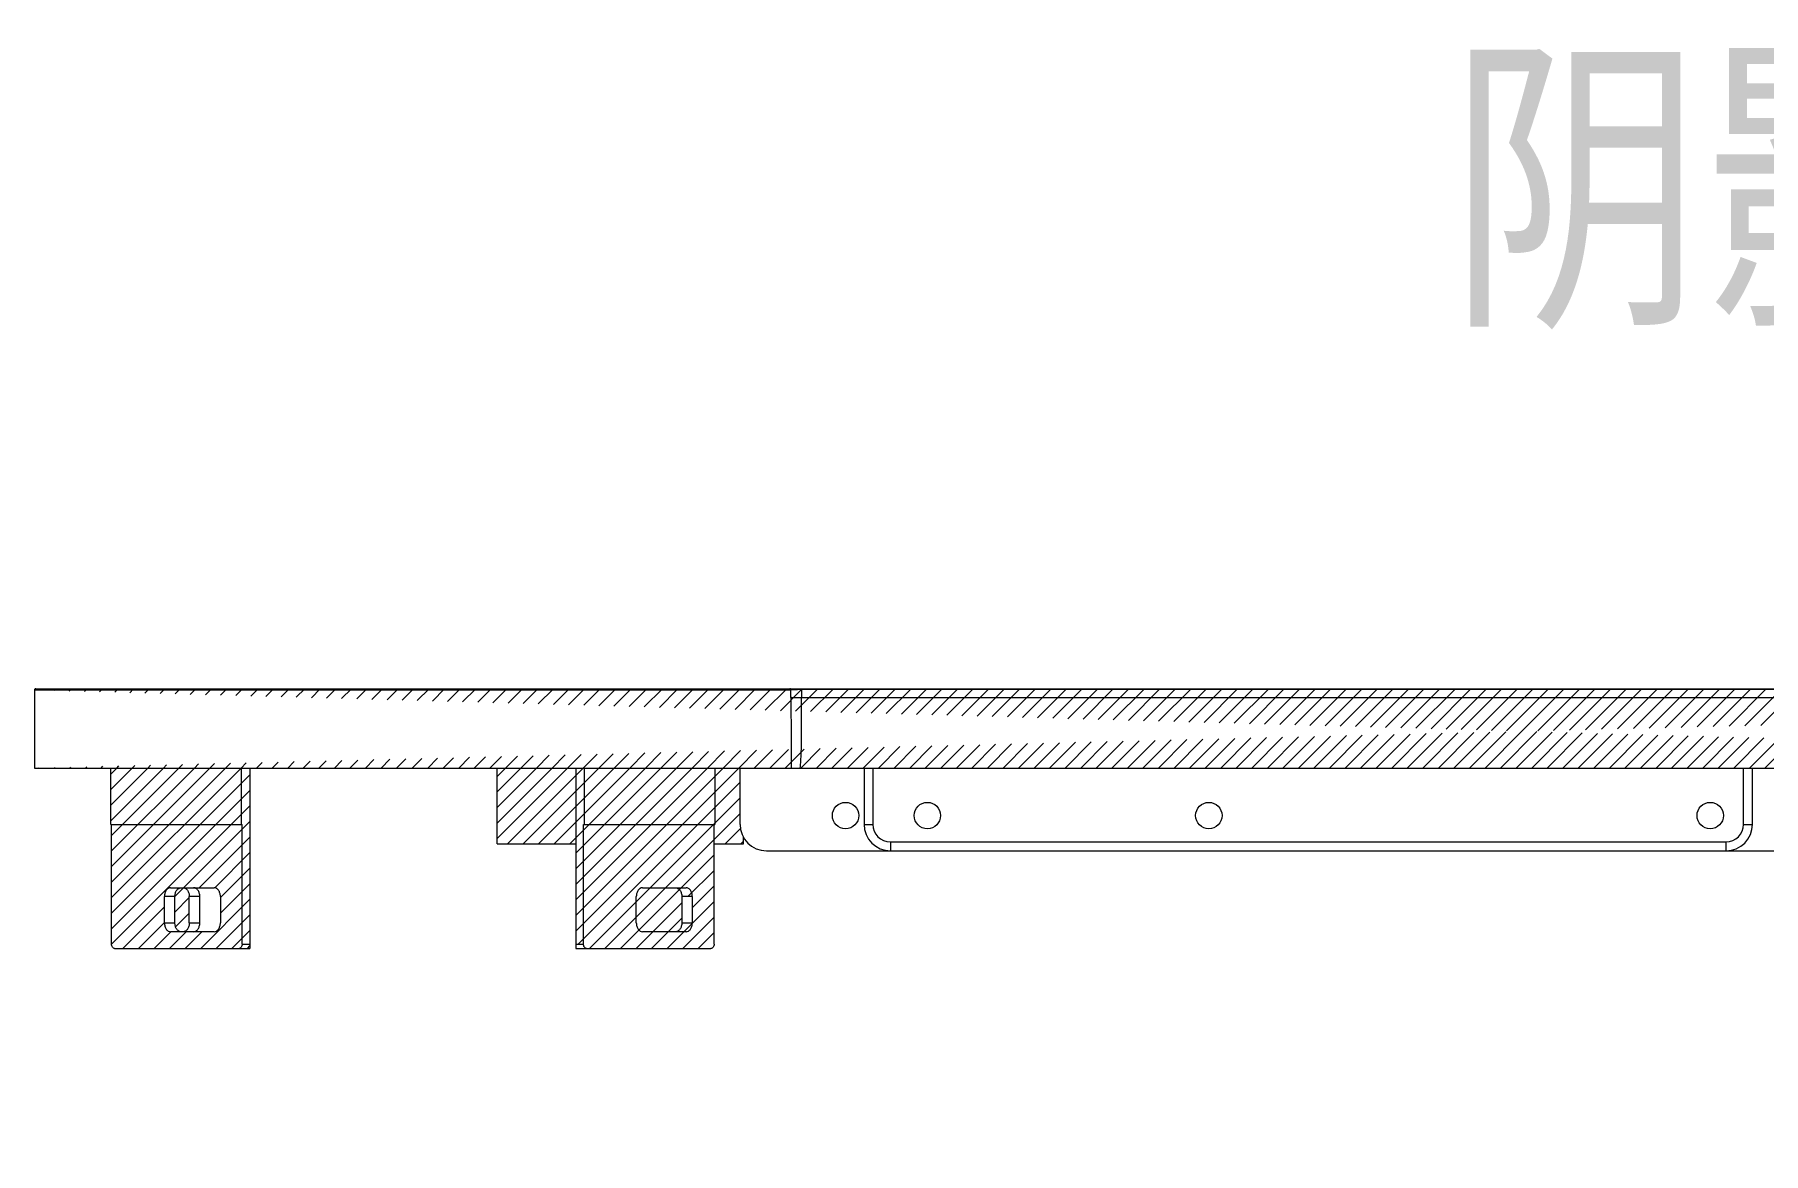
# Model space of a CAD drawing. Header units: inches. Extents: x 26991 to 28396, y -1342 to -349.
# Drawn here: x 27926.3 to 28024.6, y -982.8 to -919.2 of the extents above; entities that cross this region are included whole.
import ezdxf

# ---------------------------------------------------------------- set-up
doc = ezdxf.new("R2010")
doc.units = ezdxf.units.IN
doc.header["$MEASUREMENT"] = 0
doc.layers.get('0').update_dxf_attribs({"lineweight": 13})
doc.layers.add('DIM', color=1, linetype='Continuous', lineweight=5)
doc.layers.add('注释', color=5, linetype='Continuous')
doc.styles.add('字母和汉字', font='arial.ttf', dxfattribs={"width": 0.8})
doc.styles.add('汉字专用', font='', dxfattribs={"width": 0.8})
doc.styles.get('汉字专用').set_extended_font_data('SimSun')
doc.dimstyles.new('1', dxfattribs={"dimtxt": 5, "dimasz": 1.7, "dimexe": 0.2, "dimexo": 0.625, "dimgap": 0.2, "dimtad": 1, "dimdec": 1, "dimzin": 1, "dimdsep": 46, "dimtxsty": '汉字专用', "dimcen": 2.5, "dimclrd": 256, "dimclre": 256, "dimclrt": 256, "dimadec": 0, "dimazin": 0, "dimtfac": 1, "dimtdec": 1, "dimtmove": 0, "dimatfit": 3, "dimfxl": 0, "dimarcsym": 0})
pattern_1 = [(45, (13162.6116, -933.08495), (-0.441941738, 0.441941738), [])]

msp = doc.modelspace()

# ---------------------------------------------------------------- hatches: boundary and pattern name
at = {"layer": 'DIM'}
h = msp.add_hatch(dxfattribs=at)
h.set_pattern_fill('ANSI31', color=256, scale=5, style=0)
h.set_pattern_definition(pattern_1)
edge = h.paths.add_edge_path()
edge.add_line((27926.407, -956.401), (28087.584, -956.401))
edge.add_arc((28087.584, -956.565), 0.164, 54.47486, 89.96518)
edge.add_line((28087.679, -956.431), (28088.337, -956.901))
edge.add_spline(control_points=[(28086.337, -960.901), (28087.67, -959.651), (28088.337, -958.317), (28088.337, -956.901)], knot_values=[0, 0, 0, 0, 1, 1, 1, 1], degree=3, periodic=0)
edge.add_spline(control_points=[(28086.337, -960.901), (28087.67, -959.651), (28088.336, -958.317), (28088.337, -956.901)], knot_values=[0, 0, 0, 0, 1, 1, 1, 1], degree=3, periodic=0)
edge.add_line((27926.337, -960.901), (28086.337, -960.901))
edge.add_line((27926.337, -956.471), (27926.337, -960.901))
edge.add_spline(control_points=[(27926.407, -956.401), (27926.389, -956.401), (27926.346, -956.41), (27926.337, -956.453), (27926.337, -956.471)], knot_values=[0, 0, 0, 0, 0.499745, 1, 1, 1, 1], degree=3, periodic=0)
h = msp.add_hatch(dxfattribs=at)
h.set_pattern_fill('ANSI31', color=256, scale=5, style=0)
h.set_pattern_definition(pattern_1)
h.paths.add_polyline_path([(27938.086, -960.901), (27930.662, -960.901), (27930.662, -964.101), (27938.086, -964.101)])
edge = h.paths.add_edge_path()
edge.add_line((27938.136, -964.101), (27930.712, -964.101))
edge.add_line((27930.712, -964.101), (27930.712, -970.901))
edge.add_spline(control_points=[(27930.712, -970.901), (27930.712, -970.933), (27930.72, -970.995), (27930.757, -971.077), (27930.815, -971.135), (27930.865, -971.151), (27930.888, -971.151)], knot_values=[0, 0, 0, 0, 0.287675, 0.555408, 0.790699, 1, 1, 1, 1], degree=3, periodic=0)
edge.add_line((27930.888, -971.151), (27937.959, -971.151))
edge.add_spline(control_points=[(27937.959, -971.151), (27937.983, -971.151), (27938.033, -971.135), (27938.091, -971.077), (27938.128, -970.995), (27938.136, -970.933), (27938.136, -970.901)], knot_values=[0, 0, 0, 0, 0.209302, 0.444596, 0.712326, 1, 1, 1, 1], degree=3, periodic=0)
edge.add_line((27938.136, -970.901), (27938.136, -964.101))
h.paths.add_polyline_path([(27933.717, -968.201), (27934.313, -968.201), (27934.313, -969.701), (27933.717, -969.701)], flags=16)
h.paths.add_polyline_path([(27935.131, -968.201), (27935.728, -968.201), (27935.728, -969.701), (27935.131, -969.701)], flags=16)
h.paths.add_polyline_path([(27938.576, -960.901), (27938.086, -960.901), (27938.086, -964.101), (27938.136, -964.101), (27938.136, -970.901), (27938.576, -970.901)])
edge = h.paths.add_edge_path()
edge.add_line((27938.576, -970.901), (27938.136, -970.901))
edge.add_spline(control_points=[(27938.136, -970.901), (27938.136, -970.933), (27938.128, -970.995), (27938.091, -971.077), (27938.033, -971.135), (27937.983, -971.151), (27937.959, -971.151)], knot_values=[0, 0, 0, 0, 0.287674, 0.555404, 0.790698, 1, 1, 1, 1], degree=3, periodic=0)
edge.add_line((27937.959, -971.151), (27938.556, -971.151))
edge.add_line((27938.556, -971.151), (27938.576, -971.148))
edge.add_line((27938.576, -971.148), (27938.576, -970.901))
edge = h.paths.add_edge_path(flags=16)
edge.add_spline(control_points=[(27936.899, -968.201), (27936.899, -968.136), (27936.882, -968.011), (27936.808, -967.848), (27936.693, -967.731), (27936.592, -967.701), (27936.545, -967.701)], knot_values=[0, 0, 0, 0, 0.287995, 0.555342, 0.790512, 1, 1, 1, 1], degree=3, periodic=0)
edge.add_line((27936.545, -967.701), (27935.374, -967.701))
edge.add_spline(control_points=[(27935.374, -967.701), (27935.421, -967.701), (27935.521, -967.731), (27935.637, -967.848), (27935.711, -968.011), (27935.728, -968.136), (27935.728, -968.201)], knot_values=[0, 0, 0, 0, 0.209488, 0.444658, 0.712005, 1, 1, 1, 1], degree=3, periodic=0)
edge.add_line((27935.728, -968.201), (27935.728, -969.701))
edge.add_spline(control_points=[(27935.728, -969.701), (27935.728, -969.765), (27935.711, -969.89), (27935.637, -970.054), (27935.521, -970.17), (27935.421, -970.201), (27935.374, -970.201)], knot_values=[0, 0, 0, 0, 0.287995, 0.555342, 0.790512, 1, 1, 1, 1], degree=3, periodic=0)
edge.add_line((27935.374, -970.201), (27936.545, -970.201))
edge.add_spline(control_points=[(27936.545, -970.201), (27936.592, -970.201), (27936.693, -970.17), (27936.808, -970.054), (27936.882, -969.89), (27936.899, -969.765), (27936.899, -969.701)], knot_values=[0, 0, 0, 0, 0.209488, 0.444658, 0.712005, 1, 1, 1, 1], degree=3, periodic=0)
edge.add_line((27936.899, -969.701), (27936.899, -968.201))
edge = h.paths.add_edge_path(flags=16)
edge.add_spline(control_points=[(27934.667, -970.201), (27934.62, -970.201), (27934.519, -970.17), (27934.404, -970.054), (27934.33, -969.89), (27934.313, -969.765), (27934.313, -969.701)], knot_values=[0, 0, 0, 0, 0.209488, 0.444658, 0.712005, 1, 1, 1, 1], degree=3, periodic=0)
edge.add_line((27934.313, -969.701), (27933.717, -969.701))
edge.add_spline(control_points=[(27933.717, -969.701), (27933.717, -969.765), (27933.734, -969.89), (27933.808, -970.054), (27933.923, -970.17), (27934.023, -970.201), (27934.07, -970.201)], knot_values=[0, 0, 0, 0, 0.287995, 0.555342, 0.790512, 1, 1, 1, 1], degree=3, periodic=0)
edge.add_line((27934.07, -970.201), (27934.667, -970.201))
edge = h.paths.add_edge_path(flags=16)
edge.add_spline(control_points=[(27934.313, -968.201), (27934.313, -968.136), (27934.33, -968.011), (27934.404, -967.848), (27934.519, -967.731), (27934.62, -967.701), (27934.667, -967.701)], knot_values=[0, 0, 0, 0, 0.287995, 0.555342, 0.790512, 1, 1, 1, 1], degree=3, periodic=0)
edge.add_line((27934.667, -967.701), (27934.07, -967.701))
edge.add_spline(control_points=[(27934.07, -967.701), (27934.023, -967.701), (27933.923, -967.731), (27933.808, -967.848), (27933.734, -968.011), (27933.717, -968.136), (27933.717, -968.201)], knot_values=[0, 0, 0, 0, 0.209488, 0.444658, 0.712005, 1, 1, 1, 1], degree=3, periodic=0)
edge.add_line((27933.717, -968.201), (27934.313, -968.201))
edge = h.paths.add_edge_path(flags=16)
edge.add_spline(control_points=[(27935.728, -968.201), (27935.728, -968.136), (27935.711, -968.011), (27935.637, -967.848), (27935.521, -967.731), (27935.421, -967.701), (27935.374, -967.701)], knot_values=[0, 0, 0, 0, 0.287995, 0.555342, 0.790512, 1, 1, 1, 1], degree=3, periodic=0)
edge.add_line((27935.374, -967.701), (27934.777, -967.701))
edge.add_spline(control_points=[(27934.777, -967.701), (27934.824, -967.701), (27934.925, -967.731), (27935.04, -967.848), (27935.114, -968.011), (27935.131, -968.136), (27935.131, -968.201)], knot_values=[0, 0, 0, 0, 0.209488, 0.444658, 0.712005, 1, 1, 1, 1], degree=3, periodic=0)
edge.add_line((27935.131, -968.201), (27935.728, -968.201))
edge = h.paths.add_edge_path(flags=16)
edge.add_spline(control_points=[(27935.374, -970.201), (27935.421, -970.201), (27935.521, -970.17), (27935.637, -970.054), (27935.711, -969.89), (27935.728, -969.765), (27935.728, -969.701)], knot_values=[0, 0, 0, 0, 0.209488, 0.444658, 0.712005, 1, 1, 1, 1], degree=3, periodic=0)
edge.add_line((27935.728, -969.701), (27935.131, -969.701))
edge.add_spline(control_points=[(27935.131, -969.701), (27935.131, -969.765), (27935.114, -969.89), (27935.04, -970.054), (27934.925, -970.17), (27934.824, -970.201), (27934.777, -970.201)], knot_values=[0, 0, 0, 0, 0.287995, 0.555342, 0.790512, 1, 1, 1, 1], degree=3, periodic=0)
edge.add_line((27934.777, -970.201), (27935.374, -970.201))
h = msp.add_hatch(dxfattribs=at)
h.set_pattern_fill('ANSI31', color=256, scale=5, style=0)
h.set_pattern_definition(pattern_1)
h.paths.add_polyline_path([(27957.098, -960.901), (27952.627, -960.901), (27952.627, -965.201), (27957.098, -965.201)])
h.paths.add_polyline_path([(27957.588, -960.901), (27957.098, -960.901), (27957.098, -970.901), (27957.537, -970.901), (27957.537, -964.101), (27957.588, -964.101)])
h.paths.add_polyline_path([(27965.012, -960.901), (27957.588, -960.901), (27957.588, -964.101), (27965.012, -964.101)])
edge = h.paths.add_edge_path()
edge.add_line((27964.962, -964.101), (27957.537, -964.101))
edge.add_line((27957.537, -964.101), (27957.537, -970.901))
edge.add_spline(control_points=[(27957.537, -970.901), (27957.537, -970.933), (27957.546, -970.995), (27957.583, -971.077), (27957.64, -971.135), (27957.691, -971.151), (27957.714, -971.151)], knot_values=[0, 0, 0, 0, 0.287675, 0.555408, 0.790699, 1, 1, 1, 1], degree=3, periodic=0)
edge.add_line((27957.714, -971.151), (27964.785, -971.151))
edge.add_spline(control_points=[(27964.785, -971.151), (27964.809, -971.151), (27964.859, -971.135), (27964.917, -971.077), (27964.953, -970.995), (27964.962, -970.933), (27964.962, -970.901)], knot_values=[0, 0, 0, 0, 0.209302, 0.444596, 0.712326, 1, 1, 1, 1], degree=3, periodic=0)
edge.add_line((27964.962, -970.901), (27964.962, -964.101))
h.paths.add_polyline_path([(27963.725, -968.201), (27963.725, -969.701), (27963.128, -969.701), (27963.128, -968.201)], flags=16)
h.paths.add_polyline_path([(27966.437, -960.901), (27965.012, -960.901), (27965.012, -964.101), (27964.962, -964.101), (27964.962, -965.201), (27966.627, -965.201), (27966.627, -964.831, -0.127889), (27966.437, -964.101)])

# ---------------------------------------------------------------- linework, layer by layer
at = {"color": 7, "linetype": 'Continuous'}
for p, q in [((27926.337, -956.471), (27926.337, -960.901)), ((27969.335, -956.471), (27926.337, -956.471)), ((27926.407, -956.401), (28087.584, -956.401)), ((27969.335, -956.471), (27969.343, -956.467)), ((27969.335, -956.902), (27969.335, -956.471)), ((27969.335, -956.902), (27969.335, -957.652)), ((27969.343, -956.467), (27969.349, -956.462)), ((27969.414, -956.443), (27969.476, -956.44)), ((27969.476, -956.44), (27969.663, -956.432)), ((27969.932, -956.431), (27969.931, -956.401)), ((27969.933, -956.431), (27969.933, -956.901)), ((28082.337, -956.431), (27969.933, -956.431)), ((27969.933, -956.901), (28082.337, -956.901)), ((27969.335, -957.652), (27969.337, -958.564)), ((27969.337, -958.564), (27969.337, -960.901)), ((27926.337, -960.901), (28086.337, -960.901)), ((27930.662, -964.101), (27930.662, -960.901)), ((27938.086, -960.901), (27938.086, -964.101)), ((27938.576, -960.901), (27938.576, -971.149)), ((27952.627, -965.201), (27952.627, -960.901)), ((27957.098, -960.901), (27957.098, -971.149)), ((27957.588, -964.101), (27957.588, -960.901)), ((27965.012, -960.901), (27965.012, -964.101)), ((27966.437, -964.101), (27966.437, -960.901)), ((27973.487, -960.901), (27973.487, -964.101)), ((27973.987, -960.901), (27973.987, -964.101)), ((28023.487, -964.101), (28023.487, -960.901)), ((28023.987, -964.101), (28023.987, -960.901)), ((27930.662, -964.101), (27938.136, -964.101)), ((27930.712, -970.901), (27930.712, -964.101)), ((27938.136, -970.901), (27938.136, -964.101)), ((27957.537, -970.901), (27957.537, -964.101)), ((27957.537, -964.101), (27965.012, -964.101)), ((27964.962, -970.901), (27964.962, -964.101)), ((27966.627, -965.201), (27966.627, -964.793)), ((27973.487, -964.101), (27973.987, -964.101)), ((28023.487, -964.101), (28023.987, -964.101)), ((27952.627, -965.201), (27957.098, -965.201)), ((27964.962, -965.201), (27966.627, -965.201)), ((27967.937, -965.601), (28025.237, -965.601)), ((27974.987, -965.101), (27974.987, -965.601)), ((27974.987, -965.101), (28022.487, -965.101)), ((28022.487, -965.601), (28022.487, -965.101)), ((27934.07, -967.701), (27936.545, -967.701)), ((27960.896, -967.701), (27963.371, -967.701)), ((27933.717, -969.701), (27933.717, -968.201)), ((27934.313, -968.201), (27933.717, -968.201)), ((27934.313, -969.701), (27934.313, -968.201)), ((27935.131, -969.701), (27935.131, -968.201)), ((27935.728, -968.201), (27935.131, -968.201)), ((27935.728, -969.701), (27935.728, -968.201)), ((27936.899, -968.201), (27936.899, -969.701)), ((27960.543, -969.701), (27960.543, -968.201)), ((27963.128, -968.201), (27963.128, -969.701)), ((27963.725, -968.201), (27963.128, -968.201)), ((27963.725, -968.201), (27963.725, -969.701)), ((27933.717, -969.701), (27934.313, -969.701)), ((27935.131, -969.701), (27935.728, -969.701)), ((27963.128, -969.701), (27963.725, -969.701)), ((27936.545, -970.201), (27934.07, -970.201)), ((27938.136, -970.901), (27938.576, -970.901)), ((27957.098, -970.901), (27957.537, -970.901)), ((27963.371, -970.201), (27960.896, -970.201)), ((27930.888, -971.151), (27938.556, -971.151)), ((27938.556, -971.151), (27938.575, -971.148)), ((27957.098, -971.149), (27957.117, -971.15)), ((27957.118, -971.151), (27964.785, -971.151))]:
    msp.add_line(p, q, dxfattribs=at)
for centre in [(27972.437, -963.601), (27977.087, -963.601), (27993.087, -963.601), (28021.587, -963.601)]:
    msp.add_circle(centre, 0.75, dxfattribs=at)
for centre, radius, start, end in [((27967.937, -964.101), 1.5, 180, 270), ((27974.987, -964.101), 1.5, 180, 270), ((27974.987, -964.101), 1, 180, 270), ((28022.487, -964.101), 1.5, 270, 360), ((28022.487, -964.101), 1, 270, 360)]:
    msp.add_arc(centre, radius, start, end, dxfattribs=at)
for points, knots in [([(27926.407, -956.401), (27926.389, -956.401), (27926.346, -956.41), (27926.337, -956.453), (27926.337, -956.471)], [0, 0, 0, 0, 0.499745, 1, 1, 1, 1]), ([(27969.335, -956.471), (27969.335, -956.453), (27969.324, -956.41), (27969.283, -956.401), (27969.265, -956.401)], [0, 0, 0, 0, 0.510653, 1, 1, 1, 1]), ([(27969.349, -956.462), (27969.345, -956.445), (27969.327, -956.409), (27969.288, -956.401), (27969.271, -956.401)], [0, 0, 0, 0, 0.500096, 1, 1, 1, 1]), ([(27969.335, -956.902), (27969.335, -956.895), (27969.333, -956.883), (27969.345, -956.878), (27969.352, -956.885), (27969.361, -956.891), (27969.378, -956.9), (27969.405, -956.901), (27969.44, -956.901), (27969.479, -956.901), (27969.522, -956.901), (27969.581, -956.901), (27969.656, -956.901), (27969.779, -956.901), (27969.872, -956.901), (27969.934, -956.901)], [0, 0, 0, 0, 0.034243, 0.042952, 0.056802, 0.076131, 0.09745, 0.146039, 0.203962, 0.268245, 0.336513, 0.407267, 0.552858, 0.701095, 1, 1, 1, 1]), ([(27969.349, -956.462), (27969.35, -956.459), (27969.351, -956.45), (27969.379, -956.445), (27969.399, -956.444), (27969.414, -956.443)], [0, 0, 0, 0, 0.116914, 0.355841, 1, 1, 1, 1]), ([(27969.663, -956.432), (27969.685, -956.431), (27969.775, -956.43), (27969.865, -956.43), (27969.932, -956.431)], [0, 0, 0, 0, 0.244004, 1, 1, 1, 1]), ([(27969.864, -960.901), (27969.885, -960.622), (27969.922, -960.024), (27969.94, -959.07), (27969.935, -958.016), (27969.936, -957.281), (27969.934, -956.901)], [0, 0, 0, 0, 0.209846, 0.448552, 0.715271, 1, 1, 1, 1]), ([(27934.07, -967.701), (27934.023, -967.701), (27933.923, -967.731), (27933.808, -967.848), (27933.734, -968.011), (27933.717, -968.136), (27933.717, -968.201)], [0, 0, 0, 0, 0.209488, 0.444658, 0.712005, 1, 1, 1, 1]), ([(27934.313, -968.201), (27934.313, -968.136), (27934.33, -968.011), (27934.404, -967.848), (27934.519, -967.731), (27934.62, -967.701), (27934.667, -967.701)], [0, 0, 0, 0, 0.287995, 0.555342, 0.790512, 1, 1, 1, 1]), ([(27934.777, -967.701), (27934.824, -967.701), (27934.925, -967.731), (27935.04, -967.848), (27935.114, -968.011), (27935.131, -968.136), (27935.131, -968.201)], [0, 0, 0, 0, 0.209488, 0.444658, 0.712005, 1, 1, 1, 1]), ([(27935.728, -968.201), (27935.728, -968.136), (27935.711, -968.011), (27935.637, -967.848), (27935.521, -967.731), (27935.421, -967.701), (27935.374, -967.701)], [0, 0, 0, 0, 0.287995, 0.555342, 0.790512, 1, 1, 1, 1]), ([(27936.899, -968.201), (27936.899, -968.136), (27936.882, -968.011), (27936.808, -967.848), (27936.693, -967.731), (27936.592, -967.701), (27936.545, -967.701)], [0, 0, 0, 0, 0.287995, 0.555342, 0.790512, 1, 1, 1, 1]), ([(27960.896, -967.701), (27960.849, -967.701), (27960.749, -967.731), (27960.633, -967.848), (27960.559, -968.011), (27960.543, -968.136), (27960.543, -968.201)], [0, 0, 0, 0, 0.209488, 0.444658, 0.712005, 1, 1, 1, 1]), ([(27962.774, -967.701), (27962.821, -967.701), (27962.922, -967.731), (27963.037, -967.848), (27963.111, -968.011), (27963.128, -968.136), (27963.128, -968.201)], [0, 0, 0, 0, 0.209488, 0.444658, 0.712005, 1, 1, 1, 1]), ([(27963.725, -968.201), (27963.725, -968.136), (27963.708, -968.011), (27963.634, -967.848), (27963.518, -967.731), (27963.418, -967.701), (27963.371, -967.701)], [0, 0, 0, 0, 0.287995, 0.555342, 0.790512, 1, 1, 1, 1]), ([(27933.717, -969.701), (27933.717, -969.765), (27933.734, -969.89), (27933.808, -970.054), (27933.923, -970.17), (27934.023, -970.201), (27934.07, -970.201)], [0, 0, 0, 0, 0.287995, 0.555342, 0.790512, 1, 1, 1, 1]), ([(27934.667, -970.201), (27934.62, -970.201), (27934.519, -970.17), (27934.404, -970.054), (27934.33, -969.89), (27934.313, -969.765), (27934.313, -969.701)], [0, 0, 0, 0, 0.209488, 0.444658, 0.712005, 1, 1, 1, 1]), ([(27935.131, -969.701), (27935.131, -969.765), (27935.114, -969.89), (27935.04, -970.054), (27934.925, -970.17), (27934.824, -970.201), (27934.777, -970.201)], [0, 0, 0, 0, 0.287995, 0.555342, 0.790512, 1, 1, 1, 1]), ([(27935.374, -970.201), (27935.421, -970.201), (27935.521, -970.17), (27935.637, -970.054), (27935.711, -969.89), (27935.728, -969.765), (27935.728, -969.701)], [0, 0, 0, 0, 0.209488, 0.444658, 0.712005, 1, 1, 1, 1]), ([(27936.545, -970.201), (27936.592, -970.201), (27936.693, -970.17), (27936.808, -970.054), (27936.882, -969.89), (27936.899, -969.765), (27936.899, -969.701)], [0, 0, 0, 0, 0.209488, 0.444658, 0.712005, 1, 1, 1, 1]), ([(27960.543, -969.701), (27960.543, -969.765), (27960.559, -969.89), (27960.633, -970.054), (27960.749, -970.17), (27960.849, -970.201), (27960.896, -970.201)], [0, 0, 0, 0, 0.287995, 0.555342, 0.790512, 1, 1, 1, 1]), ([(27963.128, -969.701), (27963.128, -969.765), (27963.111, -969.89), (27963.037, -970.054), (27962.922, -970.17), (27962.821, -970.201), (27962.774, -970.201)], [0, 0, 0, 0, 0.287995, 0.555342, 0.790512, 1, 1, 1, 1]), ([(27963.371, -970.201), (27963.418, -970.201), (27963.518, -970.17), (27963.634, -970.054), (27963.708, -969.89), (27963.725, -969.765), (27963.725, -969.701)], [0, 0, 0, 0, 0.209488, 0.444658, 0.712005, 1, 1, 1, 1]), ([(27930.888, -971.151), (27930.865, -971.151), (27930.815, -971.135), (27930.757, -971.077), (27930.72, -970.995), (27930.712, -970.933), (27930.712, -970.901)], [0, 0, 0, 0, 0.209301, 0.444592, 0.712325, 1, 1, 1, 1]), ([(27938.136, -970.901), (27938.136, -970.933), (27938.128, -970.995), (27938.091, -971.077), (27938.033, -971.135), (27937.983, -971.151), (27937.959, -971.151)], [0, 0, 0, 0, 0.287674, 0.555404, 0.790698, 1, 1, 1, 1]), ([(27957.714, -971.151), (27957.691, -971.151), (27957.64, -971.135), (27957.583, -971.077), (27957.546, -970.995), (27957.537, -970.933), (27957.537, -970.901)], [0, 0, 0, 0, 0.209301, 0.444592, 0.712325, 1, 1, 1, 1]), ([(27964.962, -970.901), (27964.962, -970.933), (27964.953, -970.995), (27964.917, -971.077), (27964.859, -971.135), (27964.809, -971.151), (27964.785, -971.151)], [0, 0, 0, 0, 0.287674, 0.555404, 0.790698, 1, 1, 1, 1])]:
    msp.add_open_spline(points, degree=3, knots=knots, dxfattribs=at)

# ---------------------------------------------------------------- texts
at = {"layer": '注释', "lineweight": -3, "insert": (28006.747, -921.276), "char_height": 13.15458, "width": 247.84916, "attachment_point": 1, "style": '字母和汉字'}
msp.add_mtext('{\\fSimSun|b0|i0|c134|p2;阴影部分为喷漆区域,其他区域遮喷}', dxfattribs=at)

# ---------------------------------------------------------------- leaders
at = {"layer": 'DIM', "color": 2}
msp.add_leader([(27965.501, -997.318), (28101.241, -972.734)], dimstyle='1', override={"dimtad": 0, "dimclrd": 2}, dxfattribs=at)

doc.saveas('drawing.dxf')
